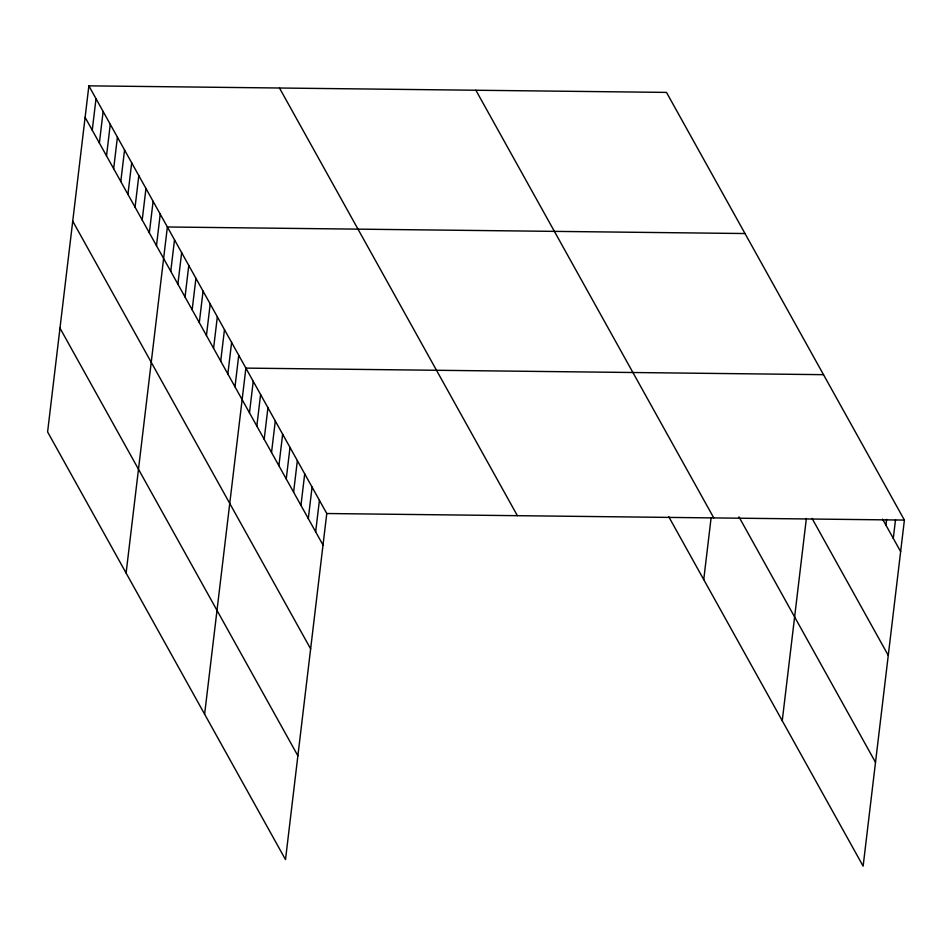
<?xml version="1.0" encoding="UTF-8"?>
<svg xmlns="http://www.w3.org/2000/svg" width="952" height="952" viewBox="0 0 952 952"><rect width="100%" height="100%" fill="white"/><g stroke="black" fill="none" stroke-linecap="round" stroke-linejoin="round"><path stroke-width="1.43" d="M88.869 85.847L47.6 431.922L285.505 859.596L326.774 513.521L88.869 85.847L666.495 92.404L904.4 520.078L863.131 866.153L668.768 516.746M92.249 130.198L96.009 98.675M99.389 143.026L103.137 111.503M106.517 155.854L110.277 124.331M113.657 168.683L117.417 137.159M120.797 181.511L124.557 149.999M127.937 194.351L131.685 162.828M135.065 207.179L138.825 175.656M142.205 220.007L145.965 188.484M149.345 232.835L153.105 201.312M156.485 245.664L160.233 214.152M126.104 573.056L167.374 226.981L744.999 233.537M170.753 271.332L174.513 239.809M177.893 284.16L181.654 252.637M185.033 296.988L188.782 265.465M192.161 309.817L195.922 278.293M199.301 322.645L203.062 291.133M206.441 335.485L210.202 303.962M213.581 348.313L217.342 316.79M220.709 361.141L224.47 329.618M227.849 373.969L231.61 342.446M234.989 386.798L238.75 355.274M204.62 714.19L245.89 368.115L823.516 374.672M249.483 412.847L253.232 381.335M256.838 426.068L260.586 394.544M264.18 439.288L267.94 407.765M271.534 452.509L275.295 420.986M278.888 465.73L282.649 434.207M286.243 478.939L290.003 447.428M293.597 492.16L297.357 460.649M300.951 505.381L304.711 473.858M308.305 518.602L312.066 487.079M315.659 531.823L319.42 500.3M703.742 579.613L711.132 517.614M782.246 720.747L806.368 518.435M885.931 525.159L886.621 519.423M893.285 538.38L895.511 519.756M326.774 513.521L904.4 520.078M882.587 519.149L900.64 551.601M812.056 518.4L888.264 655.404M738.954 516.865L875.507 762.35M475.881 90.238L713.786 517.912M279.483 88.012L517.388 515.687M85.109 117.37L323.014 545.044M72.733 221.173L310.638 648.847M59.976 328.119L297.881 755.793"/></g></svg>
